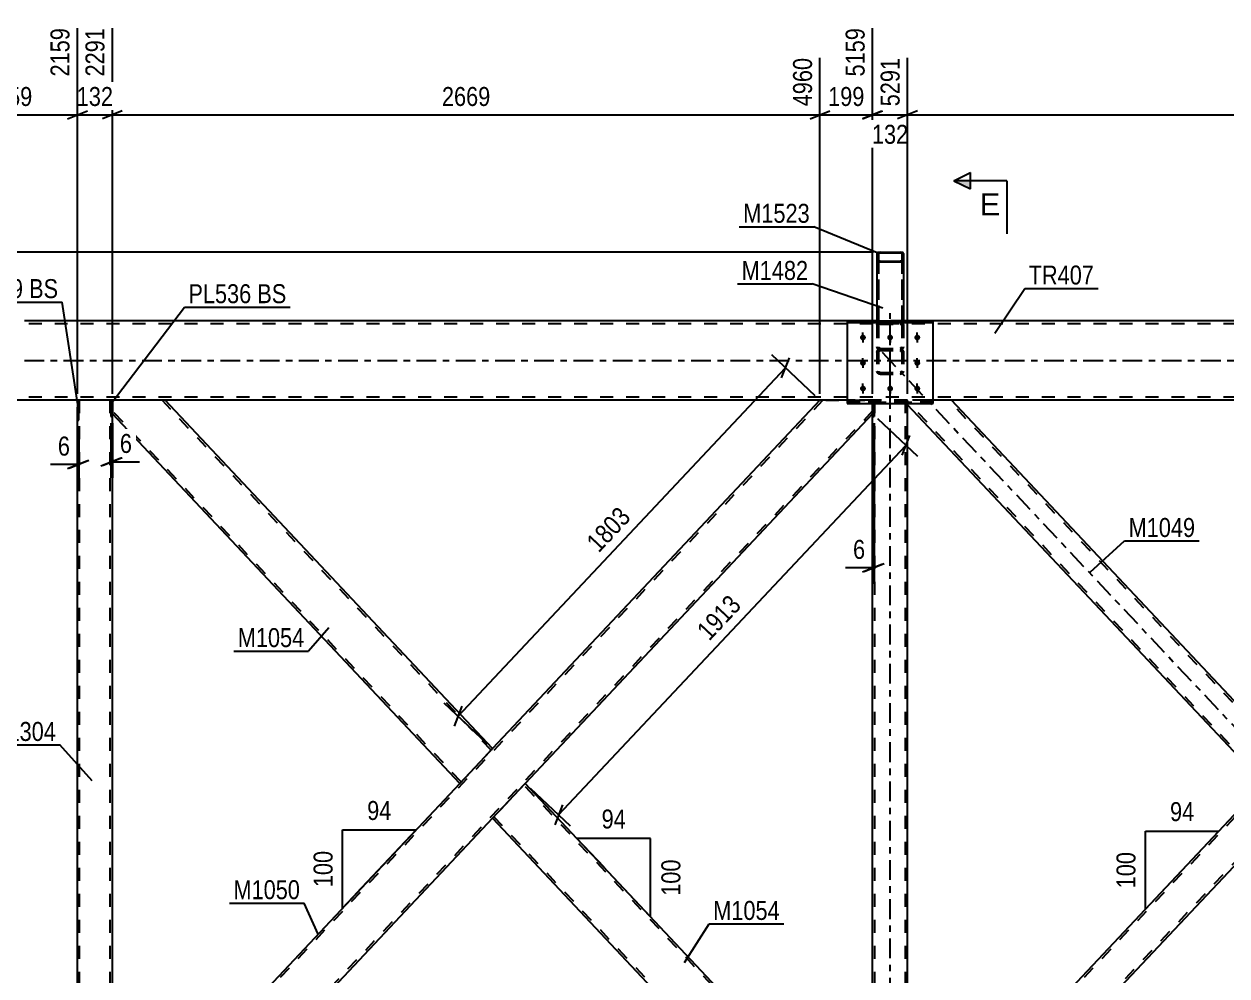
# Model space of a CAD drawing. Header units: millimetres. Extents: x -82 to 1107, y -663 to 178.
# Drawn here: x 12.9 to 194.4, y -92.8 to 50.8 of the extents above; entities that cross this region are included whole.
import ezdxf

# ---------------------------------------------------------------- set-up
doc = ezdxf.new("R2010")
doc.units = ezdxf.units.MM
doc.linetypes.add('DXK_LINE_DOT2', pattern=[3.9198, 1.9599, -1.9599])
doc.linetypes.add('DXK_LINE_DOT3', pattern=[5.9187, 2.979, -0.9799, 0.9799, -0.9799])
doc.styles.add('Arial', font='ARIAL.TTF', dxfattribs={"height": 0.2})
doc.styles.add('Arial Narrow', font='ARIALN.TTF', dxfattribs={"height": 0.2})

# ---------------------------------------------------------------- blocks, each defined once
blk = doc.blocks.new('Bolt-348431369-1459 - 1390')
at = {"color": 1, "linetype": 'DXK_LINE_DOT2'}
for p, q in [((139.45, 3.08), (139.45, 4.21)), ((143.55, 3.08), (143.55, 4.21)), ((147.65, 3.08), (147.65, 4.21)), ((139.45, -0.77), (139.45, 0.36)), ((147.65, -0.77), (147.65, 0.36)), ((139.45, -4.63), (139.45, -3.49)), ((143.55, -4.63), (143.55, -3.49)), ((147.65, -4.63), (147.65, -3.49))]:
    blk.add_line(p, q, dxfattribs=at)
blk = doc.blocks.new('Part-348431369-1539 - 1390')
at = {"color": 7, "linetype": 'DXK_LINE_DOT2'}
for p, q in [((25.94, -6), (26.18, -6)), ((25.94, -6), (25.94, -8.46)), ((26.18, -6), (26.18, -8.46)), ((25.94, -8.46), (26.18, -8.46))]:
    blk.add_line(p, q, dxfattribs=at)
blk = doc.blocks.new('Part-348431369-1524 - 1390')
at = {"color": 2, "linetype": 'Continuous'}
for p, q in [((21.14, -6), (20.9, -6)), ((20.9, -6), (20.9, -8.98)), ((21.14, -8.98), (21.14, -6)), ((20.9, -8.98), (21.14, -8.98))]:
    blk.add_line(p, q, dxfattribs=at)
blk = doc.blocks.new('Part-348431369-1529 - 1390')
at = {"color": 7, "linetype": 'DXK_LINE_DOT2'}
for p, q in [((20.9, -6), (21.14, -6)), ((20.9, -6), (20.9, -8.98)), ((21.14, -6), (21.14, -8.98)), ((20.9, -8.98), (21.14, -8.98))]:
    blk.add_line(p, q, dxfattribs=at)
blk = doc.blocks.new('Part-348431369-1482 - 1390')
at = {"color": 2, "linetype": 'Continuous'}
for p, q in [((141.55, 6), (12.9, 6)), ((381.55, 6), (145.55, 6)), ((20.9, -6), (12.9, -6)), ((25.94, -6), (21.14, -6)), ((132.98, -6), (34.1, -6)), ((377.05, -6), (150.05, -6))]:
    blk.add_line(p, q, dxfattribs=at)
at = {"color": 7, "linetype": 'DXK_LINE_DOT2'}
for p, q in [((991.54, 5.52), (12.9, 5.52)), ((145.55, 6), (141.55, 6)), ((991.54, -5.52), (12.9, -5.52)), ((21.14, -6), (20.9, -6)), ((34.1, -6), (25.94, -6)), ((150.05, -6), (132.98, -6))]:
    blk.add_line(p, q, dxfattribs=at)
at = {"color": 7, "linetype": 'DXK_LINE_DOT3'}
blk.add_line((12.9, 0), (991.54, 0), dxfattribs=at)
blk = doc.blocks.new('Part-348431369-1593 - 1390')
at = {"color": 7, "linetype": 'DXK_LINE_DOT3'}
blk.add_line((142.33, 1.28), (208.58, -69.16), dxfattribs=at)
at = {"color": 7, "linetype": 'DXK_LINE_DOT2'}
for p, q in [((152.81, -6), (146.18, -6)), ((146.18, -6.48), (146.18, -6)), ((200.14, -63.57), (146.18, -6.19)), ((203.32, -60.18), (152.37, -6)), ((203.51, -59.98), (203.1, -60.41)), ((200.14, -63.57), (200.15, -63.55))]:
    blk.add_line(p, q, dxfattribs=at)
at = {"color": 2, "linetype": 'Continuous'}
for p, q in [((146.18, -6.66), (146.18, -6.48)), ((199.92, -63.8), (146.18, -6.66)), ((203.54, -59.95), (152.81, -6)), ((203.1, -60.41), (199.92, -63.8)), ((203.54, -59.95), (203.1, -60.41))]:
    blk.add_line(p, q, dxfattribs=at)
blk = doc.blocks.new('Part-348431369-1512 - 1390')
at = {"color": 7, "linetype": 'DXK_LINE_DOT2'}
for p, q in [((141.14, -6), (140.9, -6)), ((140.9, -6.48), (140.9, -6)), ((141.14, -6.48), (141.14, -6))]:
    blk.add_line(p, q, dxfattribs=at)
at = {"color": 2, "linetype": 'Continuous'}
for p, q in [((140.9, -8.46), (140.9, -6.48)), ((141.14, -6.48), (141.14, -8.46)), ((141.14, -8.46), (140.9, -8.46))]:
    blk.add_line(p, q, dxfattribs=at)
blk = doc.blocks.new('Part-348431369-1517 - 1390')
at = {"color": 7, "linetype": 'DXK_LINE_DOT2'}
for p, q in [((140.9, -6), (141.14, -6)), ((140.9, -6), (140.9, -8.46)), ((141.14, -6), (141.14, -8.46)), ((140.9, -8.46), (141.14, -8.46))]:
    blk.add_line(p, q, dxfattribs=at)
blk = doc.blocks.new('Part-348431369-1534 - 1390')
at = {"color": 2, "linetype": 'Continuous'}
for p, q in [((26.18, -6), (25.94, -6)), ((25.94, -6), (25.94, -8.46)), ((26.18, -8.46), (26.18, -6)), ((25.94, -8.46), (26.18, -8.46))]:
    blk.add_line(p, q, dxfattribs=at)
blk = doc.blocks.new('Part-348431369-1589 - 1390')
at = {"color": 7, "linetype": 'DXK_LINE_DOT2'}
for p, q in [((141.58, 5.48), (141.55, 5.31)), ((141.59, 5.51), (141.58, 5.48)), ((141.81, 5.41), (141.86, 5.5)), ((142.03, 5.83), (141.85, 5.79)), ((141.86, 5.5), (141.94, 5.55)), ((141.94, 5.55), (142.03, 5.57)), ((142.03, 5.83), (145.07, 5.83)), ((142.03, 5.57), (145.07, 5.57)), ((145.25, 5.79), (145.07, 5.83)), ((145.07, 5.57), (145.16, 5.55)), ((145.16, 5.55), (145.24, 5.5)), ((145.24, 5.5), (145.29, 5.41)), ((145.52, 5.48), (145.51, 5.51)), ((145.55, 5.31), (145.52, 5.48)), ((141.55, 5.31), (141.55, -1.59)), ((141.79, 5.31), (141.81, 5.41)), ((141.79, 5.31), (141.79, -1.59)), ((145.29, 5.41), (145.31, 5.31)), ((145.31, 5.31), (145.31, -1.59)), ((145.55, 5.31), (145.55, -1.59)), ((141.55, 2.08), (141.59, 1.88)), ((141.81, 1.98), (141.79, 2.08)), ((141.86, 1.9), (141.81, 1.98)), ((141.94, 1.84), (141.86, 1.9)), ((142.03, 1.82), (141.94, 1.84)), ((142.03, 1.82), (145.07, 1.82)), ((145.16, 1.84), (145.07, 1.82)), ((145.24, 1.9), (145.16, 1.84)), ((145.29, 1.98), (145.24, 1.9)), ((145.31, 2.08), (145.29, 1.98)), ((145.51, 1.88), (145.55, 2.08)), ((141.55, 1.27), (141.59, 1.44)), ((141.59, 1.44), (141.69, 1.59)), ((141.69, 1.59), (141.85, 1.69)), ((141.81, 1.36), (141.79, 1.27)), ((141.86, 1.43), (141.81, 1.36)), ((141.85, 1.69), (142.03, 1.72)), ((141.85, 1.61), (142.03, 1.57)), ((141.94, 1.48), (141.86, 1.43)), ((142.03, 1.5), (141.94, 1.48)), ((142.03, 1.72), (145.07, 1.72)), ((142.03, 1.57), (145.07, 1.57)), ((142.03, 1.5), (145.07, 1.5)), ((145.07, 1.72), (145.25, 1.69)), ((145.07, 1.57), (145.25, 1.61)), ((145.16, 1.48), (145.07, 1.5)), ((145.24, 1.43), (145.16, 1.48)), ((145.29, 1.36), (145.24, 1.43)), ((145.25, 1.69), (145.41, 1.59)), ((145.31, 1.27), (145.29, 1.36)), ((145.41, 1.59), (145.51, 1.44)), ((145.51, 1.44), (145.55, 1.27)), ((141.59, -1.76), (141.55, -1.59)), ((141.69, -1.91), (141.59, -1.76)), ((141.79, -1.59), (141.81, -1.67)), ((141.81, -1.67), (141.86, -1.75)), ((141.86, -1.75), (141.94, -1.79)), ((141.94, -1.79), (142.03, -1.81)), ((142.03, -1.81), (145.07, -1.81)), ((145.07, -1.81), (145.16, -1.79)), ((145.16, -1.79), (145.24, -1.75)), ((145.24, -1.75), (145.29, -1.67)), ((145.29, -1.67), (145.31, -1.59)), ((145.51, -1.76), (145.41, -1.91)), ((145.55, -1.59), (145.51, -1.76)), ((141.85, -2), (141.69, -1.91)), ((142.03, -2.04), (141.85, -2)), ((142.03, -2.04), (145.07, -2.04)), ((145.25, -2), (145.07, -2.04)), ((145.41, -1.91), (145.25, -2))]:
    blk.add_line(p, q, dxfattribs=at)
at = {"color": 7, "linetype": 'DXK_LINE_DOT3'}
blk.add_line((143.55, -3.58), (143.55, 7.12), dxfattribs=at)
at = {"color": 7, "linetype": 'DXK_LINE_DOT2'}
for centre, start, end in [((142.05, 5.33), 114.32, 159.2417), ((145.05, 5.33), 20.7583, 65.68), ((142.05, 2.06), 200.7583, 245.68), ((145.05, 2.06), 294.32, 339.2417)]:
    blk.add_arc(centre, 0.496, start, end, dxfattribs=at)
blk = doc.blocks.new('Part-348431369-1592 - 1390')
at = {"color": 7, "linetype": 'DXK_LINE_DOT2'}
for p, q in [((150.05, 5.95), (137.05, 5.95)), ((137.05, 5.95), (137.05, -6.49)), ((137.05, 5.73), (150.05, 5.73)), ((150.05, -6.49), (150.05, 5.95)), ((150.05, -6.27), (137.05, -6.27)), ((137.05, -6.49), (150.05, -6.49))]:
    blk.add_line(p, q, dxfattribs=at)
blk = doc.blocks.new('Part-348431369-8002 - 1390')
at = {"color": 2, "linetype": 'Continuous'}
for p, q in [((141.59, 16.23), (141.55, 16.16)), ((141.55, 16.16), (141.55, 5.95)), ((141.55, 15.05), (141.59, 14.99)), ((141.69, 16.28), (141.59, 16.23)), ((141.59, 14.99), (141.69, 14.93)), ((141.85, 16.32), (141.69, 16.28)), ((141.69, 14.93), (141.85, 14.89)), ((141.79, 16.16), (141.81, 16.19)), ((141.79, 16.16), (141.79, 15.05)), ((141.81, 15.02), (141.79, 15.05)), ((141.81, 16.19), (141.86, 16.22)), ((141.86, 14.99), (141.81, 15.02)), ((142.03, 16.33), (141.85, 16.32)), ((141.85, 14.89), (142.03, 14.88)), ((141.86, 16.22), (141.94, 16.24)), ((141.94, 14.97), (141.86, 14.99)), ((141.94, 16.24), (142.03, 16.25)), ((142.03, 14.97), (141.94, 14.97)), ((142.03, 16.33), (145.07, 16.33)), ((142.03, 16.25), (145.07, 16.25)), ((142.03, 14.97), (145.07, 14.97)), ((142.03, 14.88), (145.07, 14.88)), ((145.25, 16.32), (145.07, 16.33)), ((145.07, 16.25), (145.16, 16.24)), ((145.16, 14.97), (145.07, 14.97)), ((145.07, 14.88), (145.25, 14.89)), ((145.16, 16.24), (145.24, 16.22)), ((145.24, 14.99), (145.16, 14.97)), ((145.24, 16.22), (145.29, 16.19)), ((145.29, 15.02), (145.24, 14.99)), ((145.41, 16.28), (145.25, 16.32)), ((145.25, 14.89), (145.41, 14.93)), ((145.29, 16.19), (145.31, 16.16)), ((145.31, 15.05), (145.29, 15.02)), ((145.31, 16.16), (145.31, 15.05)), ((145.51, 16.23), (145.41, 16.28)), ((145.41, 14.93), (145.51, 14.99)), ((145.55, 16.16), (145.51, 16.23)), ((145.51, 14.99), (145.55, 15.05)), ((145.55, 16.16), (145.55, 5.95))]:
    blk.add_line(p, q, dxfattribs=at)
at = {"color": 7, "linetype": 'DXK_LINE_DOT2'}
for p, q in [((141.79, 15.05), (141.79, 5.69)), ((145.31, 15.05), (145.31, 5.69)), ((145.55, 6), (141.55, 6)), ((141.55, 5.95), (141.55, 5.69)), ((141.55, 5.83), (141.79, 5.83)), ((141.59, 5.62), (141.55, 5.69)), ((141.69, 5.56), (141.59, 5.62)), ((141.85, 5.53), (141.69, 5.56)), ((141.79, 5.69), (141.81, 5.65)), ((141.81, 5.65), (141.86, 5.63)), ((142.03, 5.51), (141.85, 5.53)), ((141.86, 5.63), (141.94, 5.61)), ((141.94, 5.61), (142.03, 5.6)), ((142.03, 5.6), (145.07, 5.6)), ((142.03, 5.51), (145.07, 5.51)), ((145.07, 5.6), (145.16, 5.61)), ((145.25, 5.53), (145.07, 5.51)), ((145.16, 5.61), (145.24, 5.63)), ((145.24, 5.63), (145.29, 5.65)), ((145.41, 5.56), (145.25, 5.53)), ((145.29, 5.65), (145.31, 5.69)), ((145.31, 5.83), (145.55, 5.83)), ((145.51, 5.62), (145.41, 5.56)), ((145.55, 5.69), (145.51, 5.62)), ((145.55, 5.95), (145.55, 5.69))]:
    blk.add_line(p, q, dxfattribs=at)
blk = doc.blocks.new('Part-348431369-1722 - 1390')
at = {"color": 2, "linetype": 'Continuous'}
for p, q in [((83.54, -69.05), (88.48, -63.8)), ((140.9, -119.54), (88.48, -63.8)), ((83.54, -69.05), (132.96, -121.6)), ((132.98, -121.6), (140.9, -121.6))]:
    blk.add_line(p, q, dxfattribs=at)
at = {"color": 7, "linetype": 'DXK_LINE_DOT2'}
for p, q in [((140.9, -120.01), (88.26, -64.03)), ((83.76, -68.82), (83.78, -68.8)), ((133.4, -121.6), (83.76, -68.82)), ((140.9, -121.6), (140.9, -119.54)), ((132.96, -121.6), (132.98, -121.6)), ((132.98, -121.6), (132.96, -121.6))]:
    blk.add_line(p, q, dxfattribs=at)
blk = doc.blocks.new('Part-348431369-1840 - 1390')
at = {"color": 7, "linetype": 'DXK_LINE_DOT2'}
for p, q in [((133.4, -6), (26.18, -120.01)), ((132.98, -6), (132.96, -6)), ((133.83, -6), (140.9, -6)), ((140.9, -6), (137.05, -6)), ((140.9, -6), (140.9, -8.06)), ((140.9, -7.6), (33.69, -121.6)), ((83.54, -58.55), (78.6, -63.8)), ((88.48, -63.8), (83.54, -69.05)), ((26.18, -121.6), (26.18, -119.54)), ((26.18, -119.54), (26.18, -119.54)), ((26.18, -121.6), (26.18, -121.6)), ((26.18, -121.6), (26.18, -121.6)), ((33.58, -121.6), (33.25, -121.6)), ((33.87, -121.6), (33.69, -121.6)), ((34.1, -121.6), (34.12, -121.6)), ((34.12, -121.6), (34.1, -121.6))]:
    blk.add_line(p, q, dxfattribs=at)
at = {"color": 2, "linetype": 'Continuous'}
for p, q in [((132.96, -6), (83.54, -58.55)), ((137.05, -6), (132.98, -6)), ((140.9, -8.06), (88.48, -63.8)), ((78.6, -63.8), (26.18, -119.54)), ((83.54, -69.05), (34.12, -121.6)), ((33.25, -121.6), (26.18, -121.6)), ((33.87, -121.6), (33.25, -121.6)), ((34.1, -121.6), (33.87, -121.6))]:
    blk.add_line(p, q, dxfattribs=at)
blk = doc.blocks.new('Part-348431369-1750 - 1390')
at = {"color": 7, "linetype": 'DXK_LINE_DOT2'}
for p, q in [((141.55, 5.32), (141.59, 5.51)), ((141.86, 5.5), (141.81, 5.41)), ((141.85, 5.79), (142.03, 5.83)), ((141.94, 5.55), (141.86, 5.5)), ((142.03, 5.57), (141.94, 5.55)), ((142.03, 5.83), (145.07, 5.83)), ((142.03, 5.57), (145.07, 5.57)), ((145.07, 5.83), (145.25, 5.79)), ((145.16, 5.55), (145.07, 5.57)), ((145.24, 5.5), (145.16, 5.55)), ((145.29, 5.41), (145.24, 5.5)), ((145.51, 5.51), (145.55, 5.32)), ((141.55, 5.32), (141.55, -1.59)), ((141.81, 5.41), (141.79, 5.32)), ((141.79, 5.32), (141.79, -1.59)), ((145.31, 5.32), (145.29, 5.41)), ((145.31, 5.32), (145.31, -1.59)), ((145.55, 5.32), (145.55, -1.59)), ((141.59, 1.88), (141.55, 2.08)), ((141.79, 2.08), (141.81, 1.98)), ((141.81, 1.98), (141.86, 1.9)), ((141.86, 1.9), (141.94, 1.84)), ((141.94, 1.84), (142.03, 1.82)), ((142.03, 1.82), (145.07, 1.82)), ((145.07, 1.82), (145.16, 1.84)), ((145.16, 1.84), (145.24, 1.9)), ((145.24, 1.9), (145.29, 1.98)), ((145.29, 1.98), (145.31, 2.08)), ((145.55, 2.08), (145.51, 1.88)), ((141.59, 1.44), (141.55, 1.27)), ((141.69, 1.59), (141.59, 1.44)), ((141.85, 1.69), (141.69, 1.59)), ((141.79, 1.27), (141.81, 1.36)), ((141.81, 1.36), (141.86, 1.43)), ((142.03, 1.72), (141.85, 1.69)), ((142.03, 1.57), (141.85, 1.61)), ((141.86, 1.43), (141.94, 1.48)), ((141.94, 1.48), (142.03, 1.5)), ((142.03, 1.72), (145.07, 1.72)), ((142.03, 1.57), (145.07, 1.57)), ((142.03, 1.5), (145.07, 1.5)), ((145.25, 1.69), (145.07, 1.72)), ((145.25, 1.61), (145.07, 1.57)), ((145.07, 1.5), (145.16, 1.48)), ((145.16, 1.48), (145.24, 1.43)), ((145.24, 1.43), (145.29, 1.36)), ((145.41, 1.59), (145.25, 1.69)), ((145.29, 1.36), (145.31, 1.27)), ((145.51, 1.44), (145.41, 1.59)), ((145.55, 1.27), (145.51, 1.44)), ((141.55, -1.59), (141.59, -1.76)), ((141.59, -1.76), (141.69, -1.91)), ((141.81, -1.67), (141.79, -1.59)), ((141.86, -1.75), (141.81, -1.67)), ((141.94, -1.79), (141.86, -1.75)), ((142.03, -1.81), (141.94, -1.79)), ((142.03, -1.81), (145.07, -1.81)), ((145.16, -1.79), (145.07, -1.81)), ((145.24, -1.75), (145.16, -1.79)), ((145.29, -1.67), (145.24, -1.75)), ((145.31, -1.59), (145.29, -1.67)), ((145.41, -1.91), (145.51, -1.76)), ((145.51, -1.76), (145.55, -1.59)), ((141.69, -1.91), (141.85, -2)), ((141.85, -2), (142.03, -2.04)), ((142.03, -2.04), (145.07, -2.04)), ((145.07, -2.04), (145.25, -2)), ((145.25, -2), (145.41, -1.91))]:
    blk.add_line(p, q, dxfattribs=at)
for centre, start, end in [((142.05, 5.33), 114.32, 159.2417), ((145.05, 5.33), 20.7583, 65.68), ((142.05, 2.06), 200.7583, 245.68), ((145.05, 2.06), 294.32, 339.2417)]:
    blk.add_arc(centre, 0.496, start, end, dxfattribs=at)
blk = doc.blocks.new('Part-348431369-1755 - 1390')
at = {"color": 7, "linetype": 'DXK_LINE_DOT2'}
for p, q in [((26.18, -6), (20.9, -6)), ((20.9, -8.98), (20.9, -6)), ((21.22, -121.6), (21.22, -6)), ((25.86, -121.6), (25.86, -6)), ((26.18, -8.46), (26.18, -6)), ((20.9, -121.6), (20.9, -118.62)), ((26.18, -121.6), (26.18, -119.14)), ((20.9, -121.6), (26.18, -121.6))]:
    blk.add_line(p, q, dxfattribs=at)
at = {"color": 2, "linetype": 'Continuous'}
for p, q in [((20.9, -118.62), (20.9, -8.98)), ((26.18, -119.14), (26.18, -8.46))]:
    blk.add_line(p, q, dxfattribs=at)
blk = doc.blocks.new('Part-348431369-1845 - 1390')
at = {"color": 2, "linetype": 'Continuous'}
for p, q in [((34.1, -6), (26.18, -6)), ((83.54, -58.55), (34.12, -6)), ((78.6, -63.8), (26.18, -8.06)), ((83.1, -59.01), (78.6, -63.8)), ((83.41, -58.68), (83.1, -59.01)), ((83.54, -58.55), (83.41, -58.68))]:
    blk.add_line(p, q, dxfattribs=at)
at = {"color": 7, "linetype": 'DXK_LINE_DOT2'}
for p, q in [((26.18, -6), (26.18, -6)), ((26.18, -8.06), (26.18, -6)), ((26.18, -6), (26.18, -6)), ((26.18, -6), (26.18, -6)), ((26.18, -6), (26.18, -6)), ((83.32, -58.78), (33.69, -6)), ((34.12, -6), (34.1, -6)), ((34.12, -6), (34.1, -6)), ((78.82, -63.57), (26.18, -7.6)), ((26.18, -8.06), (26.18, -8.06)), ((26.18, -8.06), (26.18, -8.06)), ((83.27, -58.83), (83.1, -59.01)), ((83.41, -58.68), (83.32, -58.78)), ((78.82, -63.57), (78.83, -63.55))]:
    blk.add_line(p, q, dxfattribs=at)
blk = doc.blocks.new('Part-348431369-1850 - 1390')
at = {"color": 7, "linetype": 'DXK_LINE_DOT2'}
for p, q in [((254.71, -6), (146.18, -121.41)), ((260.9, -6.19), (152.37, -121.6)), ((260.9, -6), (254.27, -6)), ((203.54, -59.95), (199.92, -63.8)), ((207.16, -63.8), (203.54, -67.65)), ((152.81, -121.6), (146.18, -121.6))]:
    blk.add_line(p, q, dxfattribs=at)
at = {"color": 2, "linetype": 'Continuous'}
for p, q in [((254.27, -6), (203.54, -59.95)), ((260.9, -6.66), (207.16, -63.8)), ((260.9, -6.66), (260.9, -6)), ((146.18, -120.94), (199.92, -63.8)), ((203.54, -67.65), (152.81, -121.6)), ((146.18, -121.6), (146.18, -120.94))]:
    blk.add_line(p, q, dxfattribs=at)
blk = doc.blocks.new('Part-348431369-1882 - 1390')
at = {"color": 2, "linetype": 'Continuous'}
for p, q in [((150.05, 5.95), (137.05, 5.95)), ((137.05, 5.95), (137.05, -6.48)), ((137.05, 5.73), (150.05, 5.73)), ((150.05, -6.48), (150.05, 5.95)), ((137.05, -6.48), (150.05, -6.48))]:
    blk.add_line(p, q, dxfattribs=at)
at = {"color": 7, "linetype": 'DXK_LINE_DOT2'}
blk.add_line((137.05, -6.27), (150.05, -6.27), dxfattribs=at)
blk = doc.blocks.new('Bolt-348431369-1883 - 1390')
at = {"linetype": 'Continuous'}
for points in [[(139.45, 3.89), (139.54, 3.88), (139.63, 3.85), (139.71, 3.81), (139.78, 3.75), (139.83, 3.68), (139.87, 3.6), (139.89, 3.52), (139.89, 3.43), (139.87, 3.35), (139.83, 3.27), (139.78, 3.2), (139.71, 3.14), (139.63, 3.1), (139.54, 3.07), (139.45, 3.06), (139.36, 3.07), (139.27, 3.1), (139.19, 3.14), (139.12, 3.2), (139.07, 3.27), (139.03, 3.35), (139.01, 3.43), (139.01, 3.52), (139.03, 3.6), (139.07, 3.68), (139.12, 3.75), (139.19, 3.81), (139.27, 3.85), (139.36, 3.88)], [(143.55, 3.89), (143.64, 3.88), (143.73, 3.85), (143.81, 3.81), (143.88, 3.75), (143.93, 3.68), (143.97, 3.6), (143.99, 3.52), (143.99, 3.43), (143.97, 3.35), (143.93, 3.27), (143.88, 3.2), (143.81, 3.14), (143.73, 3.1), (143.64, 3.07), (143.55, 3.06), (143.46, 3.07), (143.37, 3.1), (143.29, 3.14), (143.22, 3.2), (143.17, 3.27), (143.13, 3.35), (143.11, 3.43), (143.11, 3.52), (143.13, 3.6), (143.17, 3.68), (143.22, 3.75), (143.29, 3.81), (143.37, 3.85), (143.46, 3.88)], [(147.65, 3.89), (147.74, 3.88), (147.83, 3.85), (147.91, 3.81), (147.98, 3.75), (148.03, 3.68), (148.07, 3.6), (148.09, 3.52), (148.09, 3.43), (148.07, 3.35), (148.03, 3.27), (147.98, 3.2), (147.91, 3.14), (147.83, 3.1), (147.74, 3.07), (147.65, 3.06), (147.56, 3.07), (147.47, 3.1), (147.39, 3.14), (147.32, 3.2), (147.27, 3.27), (147.23, 3.35), (147.21, 3.43), (147.21, 3.52), (147.23, 3.6), (147.27, 3.68), (147.32, 3.75), (147.39, 3.81), (147.47, 3.85), (147.56, 3.88)], [(139.45, 0.04), (139.54, 0.03), (139.63, 0), (139.71, -0.04), (139.78, -0.1), (139.83, -0.17), (139.87, -0.25), (139.89, -0.33), (139.89, -0.42), (139.87, -0.5), (139.83, -0.58), (139.78, -0.65), (139.71, -0.71), (139.63, -0.75), (139.54, -0.78), (139.45, -0.79), (139.36, -0.78), (139.27, -0.75), (139.19, -0.71), (139.12, -0.65), (139.07, -0.58), (139.03, -0.5), (139.01, -0.42), (139.01, -0.33), (139.03, -0.25), (139.07, -0.17), (139.12, -0.1), (139.19, -0.04), (139.27, 0), (139.36, 0.03)], [(147.65, 0.04), (147.74, 0.03), (147.83, 0), (147.91, -0.04), (147.98, -0.1), (148.03, -0.17), (148.07, -0.25), (148.09, -0.33), (148.09, -0.42), (148.07, -0.5), (148.03, -0.58), (147.98, -0.65), (147.91, -0.71), (147.83, -0.75), (147.74, -0.78), (147.65, -0.79), (147.56, -0.78), (147.47, -0.75), (147.39, -0.71), (147.32, -0.65), (147.27, -0.58), (147.23, -0.5), (147.21, -0.42), (147.21, -0.33), (147.23, -0.25), (147.27, -0.17), (147.32, -0.1), (147.39, -0.04), (147.47, 0), (147.56, 0.03)], [(139.45, -3.82), (139.54, -3.82), (139.63, -3.85), (139.71, -3.89), (139.78, -3.95), (139.83, -4.02), (139.87, -4.1), (139.89, -4.19), (139.89, -4.27), (139.87, -4.36), (139.83, -4.44), (139.78, -4.51), (139.71, -4.56), (139.63, -4.61), (139.54, -4.63), (139.45, -4.64), (139.36, -4.63), (139.27, -4.61), (139.19, -4.56), (139.12, -4.51), (139.07, -4.44), (139.03, -4.36), (139.01, -4.27), (139.01, -4.19), (139.03, -4.1), (139.07, -4.02), (139.12, -3.95), (139.19, -3.89), (139.27, -3.85), (139.36, -3.82)], [(143.55, -3.82), (143.64, -3.82), (143.73, -3.85), (143.81, -3.89), (143.88, -3.95), (143.93, -4.02), (143.97, -4.1), (143.99, -4.19), (143.99, -4.27), (143.97, -4.36), (143.93, -4.44), (143.88, -4.51), (143.81, -4.56), (143.73, -4.61), (143.64, -4.63), (143.55, -4.64), (143.46, -4.63), (143.37, -4.61), (143.29, -4.56), (143.22, -4.51), (143.17, -4.44), (143.13, -4.36), (143.11, -4.27), (143.11, -4.19), (143.13, -4.1), (143.17, -4.02), (143.22, -3.95), (143.29, -3.89), (143.37, -3.85), (143.46, -3.82)], [(147.65, -3.82), (147.74, -3.82), (147.83, -3.85), (147.91, -3.89), (147.98, -3.95), (148.03, -4.02), (148.07, -4.1), (148.09, -4.19), (148.09, -4.27), (148.07, -4.36), (148.03, -4.44), (147.98, -4.51), (147.91, -4.56), (147.83, -4.61), (147.74, -4.63), (147.65, -4.64), (147.56, -4.63), (147.47, -4.61), (147.39, -4.56), (147.32, -4.51), (147.27, -4.44), (147.23, -4.36), (147.21, -4.27), (147.21, -4.19), (147.23, -4.1), (147.27, -4.02), (147.32, -3.95), (147.39, -3.89), (147.47, -3.85), (147.56, -3.82)]]:
    blk.add_hatch(color=1, dxfattribs=at).paths.add_polyline_path(points)
at = {"color": 1, "linetype": 'Continuous'}
for p, q in [((139.45, 3.87), (139.45, 2.74)), ((143.55, 3.87), (143.55, 2.74)), ((147.65, 3.87), (147.65, 2.74)), ((139.45, 0.02), (139.45, -1.12)), ((147.65, 0.02), (147.65, -1.12)), ((139.45, -3.83), (139.45, -4.97)), ((143.55, -3.83), (143.55, -4.97)), ((147.65, -3.83), (147.65, -4.97))]:
    blk.add_line(p, q, dxfattribs=at)
blk = doc.blocks.new('Part-348431369-1931 - 1390')
at = {"color": 7, "linetype": 'DXK_LINE_DOT3'}
blk.add_line((143.54, -131.6), (143.54, 4), dxfattribs=at)
at = {"color": 7, "linetype": 'DXK_LINE_DOT2'}
for p, q in [((146.18, -6), (140.9, -6)), ((140.9, -8.46), (140.9, -6)), ((141.22, -121.6), (141.22, -6)), ((145.86, -121.6), (145.86, -6)), ((146.18, -6.66), (146.18, -6)), ((140.9, -121.6), (140.9, -119.14)), ((140.9, -121.6), (146.18, -121.6)), ((146.18, -121.6), (146.18, -120.94))]:
    blk.add_line(p, q, dxfattribs=at)
at = {"color": 2, "linetype": 'Continuous'}
for p, q in [((146.18, -120.94), (146.18, -6.66)), ((140.9, -119.14), (140.9, -8.46))]:
    blk.add_line(p, q, dxfattribs=at)
blk = doc.blocks.new('Part-348431369-8001 - 1390')
at = {"color": 7, "linetype": 'DXK_LINE_DOT2'}
for p, q in [((141.55, 16.16), (141.59, 16.22)), ((141.55, 16.16), (141.55, 5.69)), ((141.59, 14.98), (141.55, 15.05)), ((141.59, 16.22), (141.69, 16.28)), ((141.69, 14.93), (141.59, 14.98)), ((141.69, 16.28), (141.85, 16.32)), ((141.85, 14.89), (141.69, 14.93)), ((141.81, 16.19), (141.79, 16.16)), ((141.79, 16.16), (141.79, 5.69)), ((141.79, 15.05), (141.81, 15.02)), ((141.86, 16.22), (141.81, 16.19)), ((141.81, 15.02), (141.86, 14.99)), ((141.85, 16.32), (142.03, 16.33)), ((142.03, 14.88), (141.85, 14.89)), ((141.94, 16.24), (141.86, 16.22)), ((141.86, 14.99), (141.94, 14.97)), ((142.03, 16.24), (141.94, 16.24)), ((141.94, 14.97), (142.03, 14.96)), ((142.03, 16.33), (145.07, 16.33)), ((142.03, 16.24), (145.07, 16.24)), ((142.03, 14.96), (145.07, 14.96)), ((142.03, 14.88), (145.07, 14.88)), ((145.07, 16.33), (145.25, 16.32)), ((145.16, 16.24), (145.07, 16.24)), ((145.07, 14.96), (145.16, 14.97)), ((145.25, 14.89), (145.07, 14.88)), ((145.24, 16.22), (145.16, 16.24)), ((145.16, 14.97), (145.24, 14.99)), ((145.29, 16.19), (145.24, 16.22)), ((145.24, 14.99), (145.29, 15.02)), ((145.25, 16.32), (145.41, 16.28)), ((145.41, 14.93), (145.25, 14.89)), ((145.31, 16.16), (145.29, 16.19)), ((145.29, 15.02), (145.31, 15.05)), ((145.31, 16.16), (145.31, 5.69)), ((145.41, 16.28), (145.51, 16.22)), ((145.51, 14.98), (145.41, 14.93)), ((145.51, 16.22), (145.55, 16.16)), ((145.55, 15.05), (145.51, 14.98)), ((145.55, 16.16), (145.55, 5.69)), ((145.55, 6), (141.55, 6)), ((141.55, 5.83), (141.79, 5.83)), ((141.55, 5.69), (141.59, 5.62)), ((141.59, 5.62), (141.69, 5.57)), ((141.69, 5.57), (141.85, 5.53)), ((141.81, 5.66), (141.79, 5.69)), ((141.86, 5.63), (141.81, 5.66)), ((141.85, 5.53), (142.03, 5.51)), ((141.94, 5.61), (141.86, 5.63)), ((142.03, 5.6), (141.94, 5.61)), ((142.03, 5.6), (145.07, 5.6)), ((142.03, 5.51), (145.07, 5.51)), ((145.16, 5.61), (145.07, 5.6)), ((145.07, 5.51), (145.25, 5.53)), ((145.24, 5.63), (145.16, 5.61)), ((145.29, 5.66), (145.24, 5.63)), ((145.25, 5.53), (145.41, 5.57)), ((145.31, 5.69), (145.29, 5.66)), ((145.31, 5.83), (145.55, 5.83)), ((145.41, 5.57), (145.51, 5.62)), ((145.51, 5.62), (145.55, 5.69))]:
    blk.add_line(p, q, dxfattribs=at)
blk = doc.blocks.new('StraightDimension-348431369-16307 - 1390')
at = {"color": 7, "linetype": 'Continuous'}
for p, q in [((1.16, -7.5), (-0.04, -4.5)), ((19.9, -6), (-2.29, -6)), ((0.56, -121.6), (0.56, -6)), ((19.9, -121.6), (-2.29, -121.6)), ((-0.04, -120.1), (1.16, -123.1))]:
    blk.add_line(p, q, dxfattribs=at)
at = {"color": 0}
blk.add_wipeout([(-0.19, -59.54), (-4.39, -59.54), (-4.39, -68.06), (-0.19, -68.06)], dxfattribs=at)
at = {"color": 3, "style": 'Arial Narrow'}
blk.add_text('2890', height=2.863, rotation=90.0002, dxfattribs=at).set_placement((-0.79, -67.46))
blk = doc.blocks.new('StraightDimension-348431369-15282 - 1390')
at = {"color": 7, "linetype": 'Continuous'}
for p, q in [((140.9, -5), (140.9, 50.16)), ((132.96, -5), (132.96, 45.66)), ((131.46, 36.45), (134.46, 37.65)), ((132.96, 37.05), (140.9, 37.05)), ((142.4, 37.65), (139.4, 36.45))]:
    blk.add_line(p, q, dxfattribs=at)
at = {"color": 0}
blk.add_wipeout([(140.27, 37.8), (140.27, 42), (133.59, 42), (133.59, 37.8)], dxfattribs=at)
at = {"color": 3, "style": 'Arial Narrow'}
blk.add_text('199', height=2.863, dxfattribs=at).set_placement((134.19, 38.4))
at = {"color": 0, "linetype": 'Continuous'}
blk.add_wipeout([(140.3, 50.76), (136.1, 50.76), (136.1, 42.25), (140.3, 42.25)], dxfattribs=at)
at = {"color": 3, "linetype": 'Continuous', "style": 'Arial Narrow'}
blk.add_text('5159', height=2.863, rotation=90.0002, dxfattribs=at).set_placement((139.7, 42.85))
blk = doc.blocks.new('AngleDimension-348431369-16619 - 1390')
at = {"color": 7, "linetype": 'Continuous'}
for p, q in [((100.38, -76.45), (96.29, -72.1)), ((107.39, -72.1), (96.29, -72.1)), ((107.39, -83.9), (96.29, -72.1)), ((107.39, -83.9), (107.39, -72.1))]:
    blk.add_line(p, q, dxfattribs=at)
at = {"color": 0}
for points in [[(104.27, -71.2), (104.27, -67), (99.41, -67), (99.41, -71.2)], [(112.49, -74.66), (108.29, -74.66), (108.29, -81.35), (112.49, -81.35)]]:
    blk.add_wipeout(points, dxfattribs=at)
at = {"color": 3, "style": 'Arial Narrow'}
blk.add_text('94', height=2.863, dxfattribs=at).set_placement((100.01, -70.6))
blk.add_text('100', height=2.863, rotation=90.0002, dxfattribs=at).set_placement((111.89, -80.75))
blk = doc.blocks.new('StraightDimension-348431369-3294 - 1390')
at = {"color": 7, "linetype": 'Continuous'}
for p, q in [((140.9, -9.46), (140.9, -33.67)), ((141.14, -9.46), (141.14, -33.67)), ((139.4, -31.87), (142.4, -30.67)), ((142.64, -30.67), (139.64, -31.87)), ((140.9, -31.27), (141.14, -31.27))]:
    blk.add_line(p, q, dxfattribs=at)
at = {"color": 0}
blk.add_wipeout([(140.38, -30.52), (140.38, -26.32), (137.35, -26.32), (137.35, -30.52)], dxfattribs=at)
at = {"color": 7, "linetype": 'Continuous'}
blk.add_line((140.9, -31.27), (136.82, -31.27), dxfattribs=at)
blk.add_line((140.9, -31.27), (136.82, -31.27), dxfattribs=at)
at = {"color": 3, "style": 'Arial Narrow'}
blk.add_text('6', height=2.86, dxfattribs=at).set_placement((137.95, -29.92))
blk = doc.blocks.new('StraightDimension-348431369-15281 - 1390')
at = {"color": 7, "linetype": 'Continuous'}
for p, q in [((140.9, -5), (140.9, 50.16)), ((146.18, -5), (146.18, 45.66)), ((139.4, 36.45), (142.4, 37.65)), ((140.9, 37.05), (146.18, 37.05)), ((147.68, 37.65), (144.68, 36.45))]:
    blk.add_line(p, q, dxfattribs=at)
at = {"color": 0, "linetype": 'Continuous'}
blk.add_wipeout([(145.58, 46.26), (141.38, 46.26), (141.38, 37.75), (145.58, 37.75)], dxfattribs=at)
at = {"color": 0}
blk.add_wipeout([(146.88, 32.1), (146.88, 36.3), (140.2, 36.3), (140.2, 32.1)], dxfattribs=at)
at = {"color": 3, "linetype": 'Continuous', "style": 'Arial Narrow'}
blk.add_text('5291', height=2.863, rotation=90.0002, dxfattribs=at).set_placement((144.98, 38.35))
at = {"color": 3, "style": 'Arial Narrow'}
blk.add_text('132', height=2.863, dxfattribs=at).set_placement((140.8, 32.7))
blk = doc.blocks.new('AngleDimension-348431369-16605 - 1390')
at = {"color": 7, "linetype": 'Continuous'}
for p, q in [((60.91, -70.81), (72.01, -70.81)), ((60.91, -82.61), (72.01, -70.81)), ((60.91, -82.61), (60.91, -70.81)), ((63.02, -80.37), (72.01, -70.81))]:
    blk.add_line(p, q, dxfattribs=at)
at = {"color": 0}
for points in [[(68.89, -69.91), (68.89, -65.71), (64.03, -65.71), (64.03, -69.91)], [(60.01, -73.37), (55.81, -73.37), (55.81, -80.05), (60.01, -80.05)]]:
    blk.add_wipeout(points, dxfattribs=at)
at = {"color": 3, "style": 'Arial Narrow'}
blk.add_text('94', height=2.863, dxfattribs=at).set_placement((64.63, -69.31))
blk.add_text('100', height=2.863, rotation=90.0002, dxfattribs=at).set_placement((59.41, -79.45))
blk = doc.blocks.new('StraightDimension-348431369-2952 - 1390')
at = {"color": 7, "linetype": 'Continuous'}
for p, q in [((132.23, -5.31), (125.68, 0.84)), ((127.17, -2.61), (128.35, 0.39)), ((78.34, -53.66), (127.76, -1.11)), ((82.81, -57.86), (76.26, -51.7)), ((78.93, -52.15), (77.75, -55.16))]:
    blk.add_line(p, q, dxfattribs=at)
at = {"color": 0}
blk.add_wipeout([(105.42, -23.77), (102.36, -20.89), (96.53, -27.09), (99.59, -29.97)], dxfattribs=at)
at = {"color": 3, "style": 'Arial Narrow'}
blk.add_text('1803', height=2.863, rotation=46.7591, dxfattribs=at).set_placement((99.56, -29.12))
blk = doc.blocks.new('StraightDimension-348431369-2973 - 1390')
at = {"color": 7, "linetype": 'Continuous'}
for p, q in [((141.63, -8.75), (147.69, -14.45)), ((145.35, -14.3), (146.53, -11.3)), ((93.52, -68.54), (145.94, -12.8)), ((89.21, -64.49), (95.27, -70.18)), ((94.11, -67.04), (92.93, -70.04))]:
    blk.add_line(p, q, dxfattribs=at)
at = {"color": 0}
blk.add_wipeout([(122.1, -37.06), (119.04, -34.18), (113.21, -40.38), (116.27, -43.26)], dxfattribs=at)
at = {"color": 3, "style": 'Arial Narrow'}
blk.add_text('1913', height=2.863, rotation=46.7591, dxfattribs=at).set_placement((116.24, -42.41))
blk = doc.blocks.new('StraightDimension-348431369-16315 - 1390')
at = {"color": 7, "linetype": 'Continuous'}
for p, q in [((20.9, -9.98), (20.9, -18.09)), ((21.14, -9.98), (21.14, -18.09)), ((19.4, -16.29), (22.4, -15.09)), ((22.64, -15.09), (19.64, -16.29)), ((20.9, -15.69), (21.14, -15.69))]:
    blk.add_line(p, q, dxfattribs=at)
at = {"color": 0}
blk.add_wipeout([(20.38, -14.94), (20.38, -10.74), (17.35, -10.74), (17.35, -14.94)], dxfattribs=at)
at = {"color": 7, "linetype": 'Continuous'}
blk.add_line((20.9, -15.69), (16.82, -15.69), dxfattribs=at)
blk.add_line((20.9, -15.69), (16.82, -15.69), dxfattribs=at)
at = {"color": 3, "style": 'Arial Narrow'}
blk.add_text('6', height=2.86, dxfattribs=at).set_placement((17.95, -14.34))
blk = doc.blocks.new('StraightDimension-348431369-15280 - 1390')
at = {"color": 7, "linetype": 'Continuous'}
for p, q in [((146.18, -5), (146.18, 45.66)), ((254.27, -5), (254.27, 45.66)), ((147.68, 37.65), (144.68, 36.45)), ((146.18, 37.05), (254.27, 37.05)), ((252.77, 36.45), (255.77, 37.65))]:
    blk.add_line(p, q, dxfattribs=at)
at = {"color": 0, "linetype": 'Continuous'}
blk.add_wipeout([(253.67, 46.26), (249.47, 46.26), (249.47, 37.75), (253.67, 37.75)], dxfattribs=at)
at = {"color": 0}
blk.add_wipeout([(204.48, 37.8), (204.48, 42), (195.97, 42), (195.97, 37.8)], dxfattribs=at)
at = {"color": 3, "linetype": 'Continuous', "style": 'Arial Narrow'}
blk.add_text('7993', height=2.863, rotation=90.0002, dxfattribs=at).set_placement((253.07, 38.35))
at = {"color": 3, "style": 'Arial Narrow'}
blk.add_text('2702', height=2.863, dxfattribs=at).set_placement((196.57, 38.4))
blk = doc.blocks.new('StraightDimension-348431369-15283 - 1390')
at = {"color": 7, "linetype": 'Continuous'}
for p, q in [((26.18, -5), (26.18, 50.16)), ((132.96, -5), (132.96, 45.66)), ((27.68, 37.65), (24.68, 36.45)), ((26.18, 37.05), (132.96, 37.05)), ((131.46, 36.45), (134.46, 37.65))]:
    blk.add_line(p, q, dxfattribs=at)
at = {"color": 0, "linetype": 'Continuous'}
blk.add_wipeout([(132.36, 46.26), (128.16, 46.26), (128.16, 37.75), (132.36, 37.75)], dxfattribs=at)
at = {"color": 0}
blk.add_wipeout([(83.82, 37.8), (83.82, 42), (75.31, 42), (75.31, 37.8)], dxfattribs=at)
at = {"color": 3, "linetype": 'Continuous', "style": 'Arial Narrow'}
blk.add_text('4960', height=2.863, rotation=90.0002, dxfattribs=at).set_placement((131.76, 38.35))
at = {"color": 3, "style": 'Arial Narrow'}
blk.add_text('2669', height=2.863, dxfattribs=at).set_placement((75.91, 38.4))
blk = doc.blocks.new('StraightDimension-348431369-15284 - 1390')
at = {"color": 7, "linetype": 'Continuous'}
for p, q in [((20.9, -5), (20.9, 50.16)), ((26.18, -5), (26.18, 50.16)), ((19.4, 36.45), (22.4, 37.65)), ((20.9, 37.05), (26.18, 37.05)), ((27.68, 37.65), (24.68, 36.45))]:
    blk.add_line(p, q, dxfattribs=at)
at = {"color": 0}
blk.add_wipeout([(26.88, 37.8), (26.88, 42), (20.2, 42), (20.2, 37.8)], dxfattribs=at)
at = {"color": 3, "style": 'Arial Narrow'}
blk.add_text('132', height=2.863, dxfattribs=at).set_placement((20.8, 38.4))
at = {"color": 0, "linetype": 'Continuous'}
blk.add_wipeout([(25.58, 50.76), (21.38, 50.76), (21.38, 42.25), (25.58, 42.25)], dxfattribs=at)
at = {"color": 3, "linetype": 'Continuous', "style": 'Arial Narrow'}
blk.add_text('2291', height=2.863, rotation=90.0002, dxfattribs=at).set_placement((24.98, 42.85))
blk = doc.blocks.new('StraightDimension-348431369-15285 - 1390')
at = {"color": 7, "linetype": 'Continuous'}
for p, q in [((20.9, -5), (20.9, 50.16)), ((0, 7), (0, 40.17)), ((1.5, 37.65), (-1.5, 36.45)), ((0, 37.05), (20.9, 37.05)), ((19.4, 36.45), (22.4, 37.65))]:
    blk.add_line(p, q, dxfattribs=at)
at = {"color": 0, "linetype": 'Continuous'}
for points in [[(20.3, 50.76), (16.1, 50.76), (16.1, 42.25), (20.3, 42.25)], [(-0.6, 40.77), (-4.8, 40.77), (-4.8, 37.75), (-0.6, 37.75)]]:
    blk.add_wipeout(points, dxfattribs=at)
at = {"color": 0}
blk.add_wipeout([(14.71, 37.8), (14.71, 42), (6.19, 42), (6.19, 37.8)], dxfattribs=at)
at = {"color": 3, "linetype": 'Continuous', "style": 'Arial Narrow'}
for s, height, p in [('2159', 2.863, (19.7, 42.85)), ('0', 2.86, (-1.2, 38.35))]:
    blk.add_text(s, height=height, rotation=90.0002, dxfattribs=at).set_placement(p)
at = {"color": 3, "style": 'Arial Narrow'}
blk.add_text('2159', height=2.863, dxfattribs=at).set_placement((6.79, 38.4))
blk = doc.blocks.new('StraightDimension-348431369-16331 - 1390')
at = {"color": 7, "linetype": 'Continuous'}
for p, q in [((25.94, -9.46), (25.94, -17.69)), ((26.18, -9.46), (26.18, -17.69)), ((24.44, -15.89), (27.44, -14.69)), ((27.68, -14.69), (24.68, -15.89)), ((25.94, -15.29), (26.18, -15.29))]:
    blk.add_line(p, q, dxfattribs=at)
at = {"color": 0}
blk.add_wipeout([(29.73, -14.54), (29.73, -10.34), (26.71, -10.34), (26.71, -14.54)], dxfattribs=at)
at = {"color": 7, "linetype": 'Continuous'}
blk.add_line((26.18, -15.29), (30.26, -15.29), dxfattribs=at)
blk.add_line((26.18, -15.29), (30.26, -15.29), dxfattribs=at)
at = {"color": 3, "style": 'Arial Narrow'}
blk.add_text('6', height=2.86, dxfattribs=at).set_placement((27.31, -13.94))
blk = doc.blocks.new('AngleDimension-348431369-16633 - 1390')
at = {"color": 7, "linetype": 'Continuous'}
for p, q in [((182.07, -70.98), (193.17, -70.98)), ((182.07, -82.78), (193.17, -70.98)), ((182.07, -82.78), (182.07, -70.98)), ((184.34, -80.36), (193.17, -70.98))]:
    blk.add_line(p, q, dxfattribs=at)
at = {"color": 0}
for points in [[(190.05, -70.08), (190.05, -65.88), (185.19, -65.88), (185.19, -70.08)], [(181.17, -73.53), (176.97, -73.53), (176.97, -80.22), (181.17, -80.22)]]:
    blk.add_wipeout(points, dxfattribs=at)
at = {"color": 3, "style": 'Arial Narrow'}
blk.add_text('94', height=2.863, dxfattribs=at).set_placement((185.79, -69.48))
blk.add_text('100', height=2.863, rotation=90.0002, dxfattribs=at).set_placement((180.57, -79.62))
blk = doc.blocks.new('StraightDimension-348431369-17331 - 1390')
at = {"color": 7, "linetype": 'Continuous'}
blk.add_line((141.03, 16.33), (-46.65, 16.33), dxfattribs=at)
blk = doc.blocks.new('MarkSet-348431369-3573 - 1390')
at = {"color": 0}
blk.add_wipeout([(12.71, 9.42), (12.71, 12.42), (3.21, 12.42), (3.21, 9.42)], dxfattribs=at)
blk.add_wipeout([(12.71, 9.42), (12.71, 12.42), (3.21, 12.42), (3.21, 9.42)], dxfattribs=at)
at = {"color": 3, "style": 'Arial Narrow'}
blk.add_text('PL539', height=2.863, dxfattribs=at).set_placement((3.21, 9.42))
at = {"color": 0}
blk.add_wipeout([(17.99, 9.42), (17.99, 12.42), (13.61, 12.42), (13.61, 9.42)], dxfattribs=at)
blk.add_wipeout([(17.99, 9.42), (17.99, 12.42), (13.61, 12.42), (13.61, 9.42)], dxfattribs=at)
at = {"color": 30, "linetype": 'Continuous'}
for p in [(2.61, 8.82), (20.96, -6.61)]:
    blk.add_line(p, (18.59, 8.82), dxfattribs=at)
at = {"color": 3, "style": 'Arial Narrow'}
blk.add_text('BS', height=2.863, dxfattribs=at).set_placement((13.61, 9.42))
blk = doc.blocks.new('Mark-348431369-1478 - 1390')
at = {"color": 0}
blk.add_wipeout([(174.33, 11.47), (174.33, 14.47), (164.46, 14.47), (164.46, 11.47)], dxfattribs=at)
blk.add_wipeout([(174.33, 11.47), (174.33, 14.47), (164.46, 14.47), (164.46, 11.47)], dxfattribs=at)
at = {"color": 30, "linetype": 'Continuous'}
for p, q in [((159.35, 4.12), (163.86, 10.87)), ((163.86, 10.87), (174.93, 10.87))]:
    blk.add_line(p, q, dxfattribs=at)
at = {"color": 3, "style": 'Arial Narrow'}
blk.add_text('TR407', height=2.863, dxfattribs=at).set_placement((164.46, 11.47))
blk = doc.blocks.new('Mark-348431369-20939 - 1390')
at = {"color": 0}
blk.add_wipeout([(131.19, 12.16), (131.19, 15.16), (121.14, 15.16), (121.14, 12.16)], dxfattribs=at)
blk.add_wipeout([(131.19, 12.16), (131.19, 15.16), (121.14, 15.16), (121.14, 12.16)], dxfattribs=at)
at = {"color": 30, "linetype": 'Continuous'}
for p in [(120.54, 11.56), (142.45, 7.92)]:
    blk.add_line(p, (131.79, 11.56), dxfattribs=at)
at = {"color": 3, "style": 'Arial Narrow'}
blk.add_text('M1482', height=2.863, dxfattribs=at).set_placement((121.14, 12.16))
blk = doc.blocks.new('Mark-348431369-1836 - 1390')
at = {"color": 0}
blk.add_wipeout([(54.5, -81.26), (54.5, -78.26), (44.45, -78.26), (44.45, -81.26)], dxfattribs=at)
blk.add_wipeout([(54.5, -81.26), (54.5, -78.26), (44.45, -78.26), (44.45, -81.26)], dxfattribs=at)
at = {"color": 30, "linetype": 'Continuous'}
for p in [(43.85, -81.86), (57.21, -86.54)]:
    blk.add_line(p, (55.1, -81.86), dxfattribs=at)
at = {"color": 3, "style": 'Arial Narrow'}
blk.add_text('M1050', height=2.863, dxfattribs=at).set_placement((44.45, -81.26))
blk = doc.blocks.new('Mark-348431369-1718 - 1390')
at = {"color": 0}
blk.add_wipeout([(126.9, -84.39), (126.9, -81.39), (116.85, -81.39), (116.85, -84.39)], dxfattribs=at)
blk.add_wipeout([(126.9, -84.39), (126.9, -81.39), (116.85, -81.39), (116.85, -84.39)], dxfattribs=at)
at = {"color": 30, "linetype": 'Continuous'}
for p, q in [((112.53, -90.79), (116.25, -84.99)), ((116.25, -84.99), (127.5, -84.99))]:
    blk.add_line(p, q, dxfattribs=at)
at = {"color": 3, "style": 'Arial Narrow'}
blk.add_text('M1054', height=2.863, dxfattribs=at).set_placement((116.85, -84.39))
blk = doc.blocks.new('Mark-348431369-1751 - 1390')
at = {"color": 0}
blk.add_wipeout([(17.67, -57.39), (17.67, -54.39), (7.62, -54.39), (7.62, -57.39)], dxfattribs=at)
blk.add_wipeout([(17.67, -57.39), (17.67, -54.39), (7.62, -54.39), (7.62, -57.39)], dxfattribs=at)
at = {"color": 30, "linetype": 'Continuous'}
for p in [(7.02, -57.99), (23.13, -63.39)]:
    blk.add_line(p, (18.27, -57.99), dxfattribs=at)
at = {"color": 3, "style": 'Arial Narrow'}
blk.add_text('M1304', height=2.863, dxfattribs=at).set_placement((7.62, -57.39))
blk = doc.blocks.new('Mark-348431369-1841 - 1390')
at = {"color": 0}
blk.add_wipeout([(55.16, -43.23), (55.16, -40.23), (45.1, -40.23), (45.1, -43.23)], dxfattribs=at)
blk.add_wipeout([(55.16, -43.23), (55.16, -40.23), (45.1, -40.23), (45.1, -43.23)], dxfattribs=at)
at = {"color": 30, "linetype": 'Continuous'}
for p in [(58.85, -40.32), (44.5, -43.83)]:
    blk.add_line(p, (55.76, -43.83), dxfattribs=at)
at = {"color": 3, "style": 'Arial Narrow'}
blk.add_text('M1054', height=2.863, dxfattribs=at).set_placement((45.1, -43.23))
blk = doc.blocks.new('MarkSet-348431369-3579 - 1390')
at = {"color": 0}
blk.add_wipeout([(47.15, 8.65), (47.15, 11.65), (37.65, 11.65), (37.65, 8.65)], dxfattribs=at)
blk.add_wipeout([(47.15, 8.65), (47.15, 11.65), (37.65, 11.65), (37.65, 8.65)], dxfattribs=at)
at = {"color": 30, "linetype": 'Continuous'}
blk.add_line((26, -6.5), (37.05, 8.05), dxfattribs=at)
at = {"color": 3, "style": 'Arial Narrow'}
blk.add_text('PL536', height=2.863, dxfattribs=at).set_placement((37.65, 8.65))
at = {"color": 0}
blk.add_wipeout([(52.43, 8.65), (52.43, 11.65), (48.05, 11.65), (48.05, 8.65)], dxfattribs=at)
blk.add_wipeout([(52.43, 8.65), (52.43, 11.65), (48.05, 11.65), (48.05, 8.65)], dxfattribs=at)
at = {"color": 30, "linetype": 'Continuous'}
blk.add_line((37.05, 8.05), (53.03, 8.05), dxfattribs=at)
at = {"color": 3, "style": 'Arial Narrow'}
blk.add_text('BS', height=2.863, dxfattribs=at).set_placement((48.05, 8.65))
blk = doc.blocks.new('SectionMark-348431369-3461 - 1390')
at = {"linetype": 'Continuous'}
for points in [[(155.68, 27.13), (155.68, 25.88), (153.18, 27.13)], [(155.68, -147.23), (155.68, -148.48), (153.18, -148.48)]]:
    blk.add_hatch(color=6, dxfattribs=at).paths.add_polyline_path(points)
at = {"color": 6, "linetype": 'Continuous'}
for p, q in [((153.18, 27.13), (155.68, 28.38)), ((155.68, 25.88), (155.68, 28.38)), ((161.18, 27.13), (153.18, 27.13)), ((153.18, 27.13), (155.68, 25.88)), ((161.18, 27.13), (161.18, 19.13)), ((161.18, -148.48), (161.18, -140.48)), ((153.18, -148.48), (155.68, -147.23)), ((161.18, -148.48), (153.18, -148.48)), ((155.68, -149.73), (153.18, -148.48)), ((155.68, -147.23), (155.68, -149.73))]:
    blk.add_line(p, q, dxfattribs=at)
at = {"color": 0, "linetype": 'Continuous'}
for points in [[(160.18, 21.88), (160.18, 25.38), (157.07, 25.38), (157.07, 21.88)], [(160.18, -146.73), (160.18, -143.23), (157.07, -143.23), (157.07, -146.73)]]:
    blk.add_wipeout(points, dxfattribs=at)
at = {"color": 3, "linetype": 'Continuous', "style": 'Arial'}
for p in [(157.07, 21.88), (157.07, -146.73)]:
    blk.add_text('E', height=3.34, dxfattribs=at).set_placement(p)
blk = doc.blocks.new('Mark-348431369-15154 - 1390')
at = {"color": 0}
blk.add_wipeout([(189.59, -26.62), (189.59, -23.62), (179.54, -23.62), (179.54, -26.62)], dxfattribs=at)
blk.add_wipeout([(189.59, -26.62), (189.59, -23.62), (179.54, -23.62), (179.54, -26.62)], dxfattribs=at)
at = {"color": 30, "linetype": 'Continuous'}
for p, q in [((173.72, -31.92), (178.94, -27.22)), ((178.94, -27.22), (190.19, -27.22))]:
    blk.add_line(p, q, dxfattribs=at)
at = {"color": 3, "style": 'Arial Narrow'}
blk.add_text('M1049', height=2.863, dxfattribs=at).set_placement((179.54, -26.62))
blk = doc.blocks.new('Mark-348431369-20936 - 1390')
at = {"color": 0}
blk.add_wipeout([(131.43, 20.78), (131.43, 23.78), (121.38, 23.78), (121.38, 20.78)], dxfattribs=at)
blk.add_wipeout([(131.43, 20.78), (131.43, 23.78), (121.38, 23.78), (121.38, 20.78)], dxfattribs=at)
at = {"color": 30, "linetype": 'Continuous'}
for p in [(120.78, 20.18), (141.58, 16.27)]:
    blk.add_line(p, (132.03, 20.18), dxfattribs=at)
at = {"color": 3, "style": 'Arial Narrow'}
blk.add_text('M1523', height=2.863, dxfattribs=at).set_placement((121.38, 20.78))

msp = doc.modelspace()

# ---------------------------------------------------------------- block references
for name in ['Part-348431369-8002 - 1390', 'Part-348431369-8001 - 1390', 'Part-348431369-1482 - 1390', 'Part-348431369-1592 - 1390', 'Part-348431369-1882 - 1390', 'Part-348431369-1589 - 1390', 'Part-348431369-1750 - 1390', 'Bolt-348431369-1883 - 1390', 'Bolt-348431369-1459 - 1390', 'Part-348431369-1931 - 1390', 'Part-348431369-1593 - 1390', 'Part-348431369-1524 - 1390', 'Part-348431369-1529 - 1390', 'Part-348431369-1755 - 1390', 'Part-348431369-1539 - 1390', 'Part-348431369-1534 - 1390', 'Part-348431369-1840 - 1390', 'Part-348431369-1845 - 1390', 'Part-348431369-1512 - 1390', 'Part-348431369-1517 - 1390', 'Part-348431369-1850 - 1390', 'Part-348431369-1722 - 1390']:
    msp.add_blockref(name, (0, 0))

# ---------------------------------------------------------------- next in the draw order: block references
for name in ['StraightDimension-348431369-15282 - 1390', 'StraightDimension-348431369-16307 - 1390', 'StraightDimension-348431369-16331 - 1390', 'StraightDimension-348431369-3294 - 1390', 'Mark-348431369-15154 - 1390', 'AngleDimension-348431369-16605 - 1390', 'AngleDimension-348431369-16619 - 1390', 'AngleDimension-348431369-16633 - 1390']:
    msp.add_blockref(name, (0, 0))

# ---------------------------------------------------------------- next in the draw order: block references
for name in ['StraightDimension-348431369-15281 - 1390', 'StraightDimension-348431369-2952 - 1390', 'StraightDimension-348431369-16315 - 1390']:
    msp.add_blockref(name, (0, 0))

# ---------------------------------------------------------------- next in the draw order: block references
for name in ['StraightDimension-348431369-15283 - 1390', 'StraightDimension-348431369-15280 - 1390', 'StraightDimension-348431369-2973 - 1390']:
    msp.add_blockref(name, (0, 0))

# ---------------------------------------------------------------- next in the draw order: block references
for name in ['StraightDimension-348431369-15284 - 1390', 'Mark-348431369-1478 - 1390']:
    msp.add_blockref(name, (0, 0))

# ---------------------------------------------------------------- next in the draw order: block references
for name in ['StraightDimension-348431369-15285 - 1390', 'SectionMark-348431369-3461 - 1390']:
    msp.add_blockref(name, (0, 0))

# ---------------------------------------------------------------- next in the draw order: block references
msp.add_blockref('StraightDimension-348431369-17331 - 1390', (0, 0))

# ---------------------------------------------------------------- next in the draw order: block references
for name in ['Mark-348431369-20936 - 1390', 'Mark-348431369-20939 - 1390', 'MarkSet-348431369-3573 - 1390', 'MarkSet-348431369-3579 - 1390', 'Mark-348431369-1841 - 1390', 'Mark-348431369-1751 - 1390', 'Mark-348431369-1836 - 1390', 'Mark-348431369-1718 - 1390']:
    msp.add_blockref(name, (0, 0))

doc.saveas('drawing.dxf')
